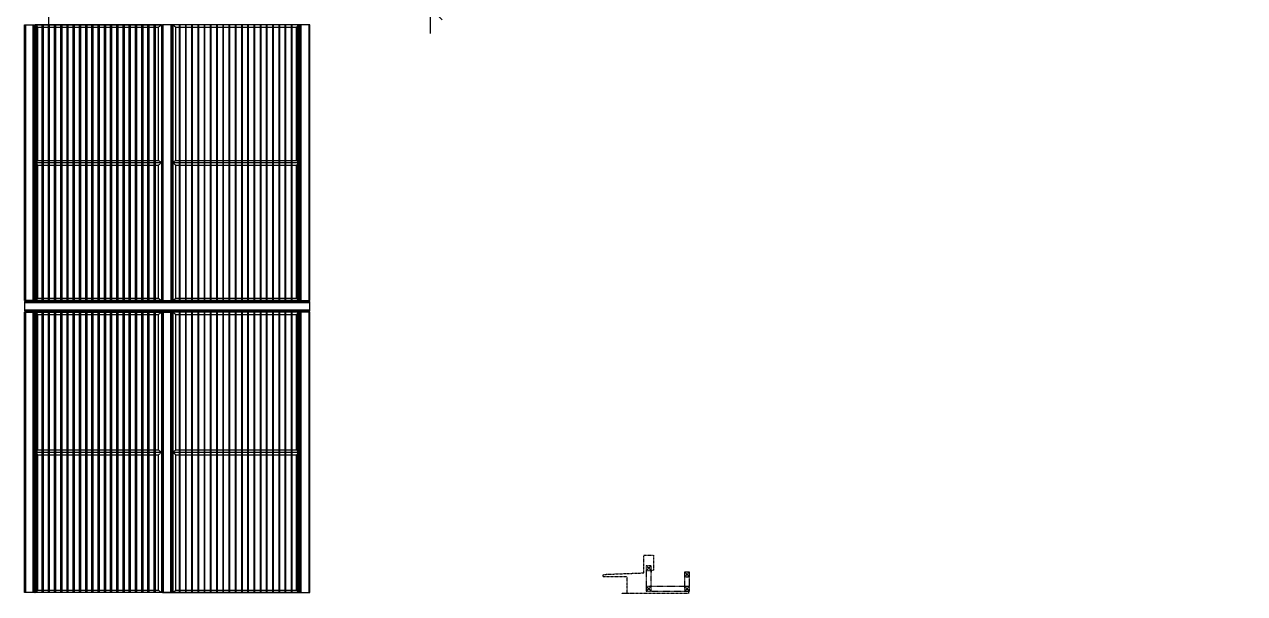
# Model space of a CAD drawing. Header units: millimetres. Extents: x -4391136 to -1798569, y -886572 to -291056.
# Drawn here: x -2214847 to -2202110, y -378142 to -372197 of the extents above; entities that cross this region are included whole.
import ezdxf

# ---------------------------------------------------------------- set-up
doc = ezdxf.new("R2010")
doc.units = ezdxf.units.MM
doc.set_wipeout_variables(frame=1)
for name, pattern in [('TA_HL_000.08000', [0.52, 0.284, -0.236]), ('TA_HL_000.20000', [1.3, 0.71, -0.59]), ('TA_HL_001.00000', [6.5, 3.55, -2.95])]:
    doc.linetypes.add(name, pattern=pattern)
doc.layers.add('000 - 0_SYM_DWG_BREAKER_DEF_SUB', color=7, linetype='Continuous', plot=False)
for name, color, linetype in [('000 - 0_SYM_DWG_BREAKER_MAIN_COLOR_1', 7, 'Continuous'), ('000 - 0_SYM_DWG_BREAKER_WIPEOUT_', 7, 'Continuous'), ('000 - CONCRETE_COL_WIPEOUT_', 7, 'Continuous'), ('000 - STRUCTURE_STEEL_FRAMING_CUT_COLOR_1', 7, 'Continuous'), ('010 - ASPG_EXTR_MAIN_COLOR_2', 7, 'Continuous'), ('010 - ASPG_EXTR_WIPEOUT_', 7, 'Continuous'), ('010 - ASPG_FRAMING_MAIN_COLOR_1', 7, 'Continuous'), ('010 - ASPG_FRAMING_MAIN_COLOR_2', 7, 'Continuous'), ('010 - ASPG_FRAMING_SUB_COLOR_2', 7, 'Continuous'), ('010 - ASPG_FRAMING_WIPEOUT_', 7, 'Continuous'), ('A-canopy', 7, 'Continuous')]:
    doc.layers.add(name, color=color, linetype=linetype)

# ---------------------------------------------------------------- blocks, each defined once
blk = doc.blocks.new('*U2438')
at = {"color": 7}
blk.add_wipeout([(13.35, -12.8), (0, -12.8), (0, -3.75), (-0.11, -3.43), (-0.29, -3.15), (-0.51, -2.9), (-0.78, -2.69), (-1.09, -2.54), (-1.41, -2.45), (-1.75, -2.42), (-2.08, -2.46), (-2.4, -2.56), (-2.7, -2.71), (0, 0), (2.69, 2.69), (2.39, 2.54), (2.07, 2.45), (1.73, 2.42), (1.4, 2.46), (1.08, 2.55), (0.78, 2.7), (0.52, 2.9), (0.29, 3.15), (0.12, 3.44), (0, 3.75), (0, 12.8), (13.35, 12.8), (13.36, 3.75), (13.47, 3.44), (13.65, 3.15), (13.87, 2.9), (14.13, 2.7), (14.43, 2.55), (14.75, 2.46), (15.08, 2.42), (15.42, 2.45), (15.74, 2.54), (16.04, 2.69), (13.35, 0), (10.65, -2.71), (10.95, -2.56), (11.27, -2.46), (11.6, -2.42), (11.94, -2.45), (12.27, -2.54), (12.57, -2.69), (12.84, -2.9), (13.06, -3.15), (13.24, -3.43), (13.36, -3.75)], dxfattribs=at).dxf.layer = '000 - 0_SYM_DWG_BREAKER_WIPEOUT_'
at = {"layer": '000 - 0_SYM_DWG_BREAKER_DEF_SUB', "color": 7}
blk.add_line((0, 0), (13.35, 0), dxfattribs=at)
at = {"layer": '000 - 0_SYM_DWG_BREAKER_MAIN_COLOR_1', "color": 7, "linetype": 'ByBlock', "lineweight": -2}
blk.add_line((-6.18, -6.2), (6.18, 6.2), dxfattribs=at)
blk.add_lwpolyline([(0, -12.8), (0, -3.75), (-0.11, -3.43), (-0.29, -3.15), (-0.51, -2.9), (-0.78, -2.69), (-1.09, -2.54), (-1.41, -2.45), (-1.75, -2.42), (-2.08, -2.46), (-2.4, -2.56), (-2.7, -2.71), (0, 0), (2.69, 2.69), (2.39, 2.54), (2.07, 2.45), (1.73, 2.42), (1.4, 2.46), (1.08, 2.55), (0.78, 2.7), (0.52, 2.9), (0.29, 3.15), (0.12, 3.44), (0, 3.75), (0, 12.8)], dxfattribs=at)
blk.add_point((0, 0), dxfattribs=at)
blk = doc.blocks.new('*U2028')
at = {"color": 7}
blk.add_wipeout([(50, 0), (1390, 0), (1390, 2930), (50, 2930)], dxfattribs=at).dxf.layer = '010 - ASPG_EXTR_WIPEOUT_'
at = {"layer": '010 - ASPG_EXTR_MAIN_COLOR_2', "color": 7}
for points in [[(125, 0), (135, 0), (135, 2930), (125, 2930)], [(190, 0), (200, 0), (200, 2930), (190, 2930)], [(255, 0), (265, 0), (265, 2930), (255, 2930)], [(320, 0), (330, 0), (330, 2930), (320, 2930)], [(385, 0), (395, 0), (395, 2930), (385, 2930)], [(450, 0), (460, 0), (460, 2930), (450, 2930)], [(515, 0), (525, 0), (525, 2930), (515, 2930)], [(580, 0), (590, 0), (590, 2930), (580, 2930)], [(645, 0), (655, 0), (655, 2930), (645, 2930)], [(710, 0), (720, 0), (720, 2930), (710, 2930)], [(775, 0), (785, 0), (785, 2930), (775, 2930)], [(840, 0), (850, 0), (850, 2930), (840, 2930)], [(905, 0), (915, 0), (915, 2930), (905, 2930)], [(970, 0), (980, 0), (980, 2930), (970, 2930)], [(1035, 0), (1045, 0), (1045, 2930), (1035, 2930)], [(1100, 0), (1110, 0), (1110, 2930), (1100, 2930)], [(1165, 0), (1175, 0), (1175, 2930), (1165, 2930)], [(1230, 0), (1240, 0), (1240, 2930), (1230, 2930)], [(1295, 0), (1305, 0), (1305, 2930), (1295, 2930)]]:
    blk.add_lwpolyline(points, close=True, dxfattribs=at)
at = {"layer": '010 - ASPG_FRAMING_SUB_COLOR_2', "color": 7}
blk.add_lwpolyline([(50, 0), (1390, 0), (1390, 2930), (50, 2930)], close=True, dxfattribs=at)
at = {"color": 7}
for points in [[(-50, 0), (50, 0), (50, 2930), (-50, 2930)], [(1390, 0), (1490, 0), (1490, 2930), (1390, 2930)]]:
    blk.add_wipeout(points, dxfattribs=at).dxf.layer = '010 - ASPG_EXTR_WIPEOUT_'
at = {"layer": '010 - ASPG_EXTR_MAIN_COLOR_2', "color": 7}
blk.add_lwpolyline([(1360, 0), (1370, 0), (1370, 2930), (1360, 2930)], close=True, dxfattribs=at)
at = {"layer": '010 - ASPG_FRAMING_MAIN_COLOR_1', "color": 7}
for points in [[(-50, 0), (-40, 0), (-40, 2930), (-50, 2930)], [(40, 0), (50, 0), (50, 2930), (40, 2930)], [(1390, 0), (1400, 0), (1400, 2930), (1390, 2930)], [(1480, 0), (1490, 0), (1490, 2930), (1480, 2930)]]:
    blk.add_lwpolyline(points, close=True, dxfattribs=at)
at = {"layer": '010 - ASPG_FRAMING_SUB_COLOR_2', "color": 7}
for points in [[(-50, 0), (50, 0), (50, 2930), (-50, 2930)], [(1390, 0), (1490, 0), (1490, 2930), (1390, 2930)]]:
    blk.add_lwpolyline(points, close=True, dxfattribs=at)
blk = doc.blocks.new('*U2029')
at = {"color": 7}
blk.add_wipeout([(50, 0), (1390, 0), (1390, 2930), (50, 2930)], dxfattribs=at).dxf.layer = '010 - ASPG_EXTR_WIPEOUT_'
at = {"layer": '010 - ASPG_EXTR_MAIN_COLOR_2', "color": 7}
for points in [[(125, 0), (135, 0), (135, 2930), (125, 2930)], [(190, 0), (200, 0), (200, 2930), (190, 2930)], [(255, 0), (265, 0), (265, 2930), (255, 2930)], [(320, 0), (330, 0), (330, 2930), (320, 2930)], [(385, 0), (395, 0), (395, 2930), (385, 2930)], [(450, 0), (460, 0), (460, 2930), (450, 2930)], [(515, 0), (525, 0), (525, 2930), (515, 2930)], [(580, 0), (590, 0), (590, 2930), (580, 2930)], [(645, 0), (655, 0), (655, 2930), (645, 2930)], [(710, 0), (720, 0), (720, 2930), (710, 2930)], [(775, 0), (785, 0), (785, 2930), (775, 2930)], [(840, 0), (850, 0), (850, 2930), (840, 2930)], [(905, 0), (915, 0), (915, 2930), (905, 2930)], [(970, 0), (980, 0), (980, 2930), (970, 2930)], [(1035, 0), (1045, 0), (1045, 2930), (1035, 2930)], [(1100, 0), (1110, 0), (1110, 2930), (1100, 2930)], [(1165, 0), (1175, 0), (1175, 2930), (1165, 2930)], [(1230, 0), (1240, 0), (1240, 2930), (1230, 2930)], [(1295, 0), (1305, 0), (1305, 2930), (1295, 2930)]]:
    blk.add_lwpolyline(points, close=True, dxfattribs=at)
at = {"layer": '010 - ASPG_FRAMING_SUB_COLOR_2', "color": 7}
blk.add_lwpolyline([(50, 0), (1390, 0), (1390, 2930), (50, 2930)], close=True, dxfattribs=at)
at = {"color": 7}
for points in [[(-50, 0), (50, 0), (50, 2930), (-50, 2930)], [(1390, 0), (1490, 0), (1490, 2930), (1390, 2930)]]:
    blk.add_wipeout(points, dxfattribs=at).dxf.layer = '010 - ASPG_EXTR_WIPEOUT_'
at = {"layer": '010 - ASPG_EXTR_MAIN_COLOR_2', "color": 7}
blk.add_lwpolyline([(1360, 0), (1370, 0), (1370, 2930), (1360, 2930)], close=True, dxfattribs=at)
at = {"layer": '010 - ASPG_FRAMING_MAIN_COLOR_1', "color": 7}
for points in [[(-50, 0), (-40, 0), (-40, 2930), (-50, 2930)], [(40, 0), (50, 0), (50, 2930), (40, 2930)], [(1390, 0), (1400, 0), (1400, 2930), (1390, 2930)], [(1480, 0), (1490, 0), (1490, 2930), (1480, 2930)]]:
    blk.add_lwpolyline(points, close=True, dxfattribs=at)
at = {"layer": '010 - ASPG_FRAMING_SUB_COLOR_2', "color": 7}
for points in [[(-50, 0), (50, 0), (50, 2930), (-50, 2930)], [(1390, 0), (1490, 0), (1490, 2930), (1390, 2930)]]:
    blk.add_lwpolyline(points, close=True, dxfattribs=at)
blk = doc.blocks.new('*U2030')
at = {"color": 7}
blk.add_wipeout([(0, -40), (2980, -40), (2980, 40), (0, 40)], dxfattribs=at).dxf.layer = '010 - ASPG_FRAMING_WIPEOUT_'
at = {"layer": '010 - ASPG_FRAMING_MAIN_COLOR_2', "color": 7}
blk.add_lwpolyline([(0, -40), (2980, -40), (2980, 40), (0, 40)], close=True, dxfattribs=at)
at = {"color": 7}
for points in [[(0, 40), (2980, 40), (2980, 50), (0, 50)], [(0, -50), (2980, -50), (2980, -40), (0, -40)]]:
    blk.add_wipeout(points, dxfattribs=at).dxf.layer = '010 - ASPG_FRAMING_WIPEOUT_'
at = {"layer": '010 - ASPG_FRAMING_MAIN_COLOR_1', "color": 7}
for points in [[(0, 40), (2980, 40), (2980, 50), (0, 50)], [(0, -50), (2980, -50), (2980, -40), (0, -40)]]:
    blk.add_lwpolyline(points, close=True, dxfattribs=at)
blk = doc.blocks.new('*U2032')
at = {"color": 7}
blk.add_wipeout([(50, 0), (1390, 0), (1390, 2880), (50, 2880)], dxfattribs=at).dxf.layer = '010 - ASPG_EXTR_WIPEOUT_'
at = {"layer": '010 - ASPG_EXTR_MAIN_COLOR_2', "color": 7}
for points in [[(125, 0), (135, 0), (135, 2880), (125, 2880)], [(190, 0), (200, 0), (200, 2880), (190, 2880)], [(255, 0), (265, 0), (265, 2880), (255, 2880)], [(320, 0), (330, 0), (330, 2880), (320, 2880)], [(385, 0), (395, 0), (395, 2880), (385, 2880)], [(450, 0), (460, 0), (460, 2880), (450, 2880)], [(515, 0), (525, 0), (525, 2880), (515, 2880)], [(580, 0), (590, 0), (590, 2880), (580, 2880)], [(645, 0), (655, 0), (655, 2880), (645, 2880)], [(710, 0), (720, 0), (720, 2880), (710, 2880)], [(775, 0), (785, 0), (785, 2880), (775, 2880)], [(840, 0), (850, 0), (850, 2880), (840, 2880)], [(905, 0), (915, 0), (915, 2880), (905, 2880)], [(970, 0), (980, 0), (980, 2880), (970, 2880)], [(1035, 0), (1045, 0), (1045, 2880), (1035, 2880)], [(1100, 0), (1110, 0), (1110, 2880), (1100, 2880)], [(1165, 0), (1175, 0), (1175, 2880), (1165, 2880)], [(1230, 0), (1240, 0), (1240, 2880), (1230, 2880)], [(1295, 0), (1305, 0), (1305, 2880), (1295, 2880)]]:
    blk.add_lwpolyline(points, close=True, dxfattribs=at)
at = {"layer": '010 - ASPG_FRAMING_SUB_COLOR_2', "color": 7}
blk.add_lwpolyline([(50, 0), (1390, 0), (1390, 2880), (50, 2880)], close=True, dxfattribs=at)
at = {"color": 7}
for points in [[(-50, 0), (50, 0), (50, 2880), (-50, 2880)], [(1390, 0), (1490, 0), (1490, 2880), (1390, 2880)]]:
    blk.add_wipeout(points, dxfattribs=at).dxf.layer = '010 - ASPG_EXTR_WIPEOUT_'
at = {"layer": '010 - ASPG_EXTR_MAIN_COLOR_2', "color": 7}
blk.add_lwpolyline([(1360, 0), (1370, 0), (1370, 2880), (1360, 2880)], close=True, dxfattribs=at)
at = {"layer": '010 - ASPG_FRAMING_MAIN_COLOR_1', "color": 7}
for points in [[(-50, 0), (-40, 0), (-40, 2880), (-50, 2880)], [(40, 0), (50, 0), (50, 2880), (40, 2880)], [(1390, 0), (1400, 0), (1400, 2880), (1390, 2880)], [(1480, 0), (1490, 0), (1490, 2880), (1480, 2880)]]:
    blk.add_lwpolyline(points, close=True, dxfattribs=at)
at = {"layer": '010 - ASPG_FRAMING_SUB_COLOR_2', "color": 7}
for points in [[(-50, 0), (50, 0), (50, 2880), (-50, 2880)], [(1390, 0), (1490, 0), (1490, 2880), (1390, 2880)]]:
    blk.add_lwpolyline(points, close=True, dxfattribs=at)
blk = doc.blocks.new('*U2031')
at = {"color": 7}
blk.add_wipeout([(50, 0), (1390, 0), (1390, 2880), (50, 2880)], dxfattribs=at).dxf.layer = '010 - ASPG_EXTR_WIPEOUT_'
at = {"layer": '010 - ASPG_EXTR_MAIN_COLOR_2', "color": 7}
for points in [[(125, 0), (135, 0), (135, 2880), (125, 2880)], [(190, 0), (200, 0), (200, 2880), (190, 2880)], [(255, 0), (265, 0), (265, 2880), (255, 2880)], [(320, 0), (330, 0), (330, 2880), (320, 2880)], [(385, 0), (395, 0), (395, 2880), (385, 2880)], [(450, 0), (460, 0), (460, 2880), (450, 2880)], [(515, 0), (525, 0), (525, 2880), (515, 2880)], [(580, 0), (590, 0), (590, 2880), (580, 2880)], [(645, 0), (655, 0), (655, 2880), (645, 2880)], [(710, 0), (720, 0), (720, 2880), (710, 2880)], [(775, 0), (785, 0), (785, 2880), (775, 2880)], [(840, 0), (850, 0), (850, 2880), (840, 2880)], [(905, 0), (915, 0), (915, 2880), (905, 2880)], [(970, 0), (980, 0), (980, 2880), (970, 2880)], [(1035, 0), (1045, 0), (1045, 2880), (1035, 2880)], [(1100, 0), (1110, 0), (1110, 2880), (1100, 2880)], [(1165, 0), (1175, 0), (1175, 2880), (1165, 2880)], [(1230, 0), (1240, 0), (1240, 2880), (1230, 2880)], [(1295, 0), (1305, 0), (1305, 2880), (1295, 2880)]]:
    blk.add_lwpolyline(points, close=True, dxfattribs=at)
at = {"layer": '010 - ASPG_FRAMING_SUB_COLOR_2', "color": 7}
blk.add_lwpolyline([(50, 0), (1390, 0), (1390, 2880), (50, 2880)], close=True, dxfattribs=at)
at = {"color": 7}
for points in [[(-50, 0), (50, 0), (50, 2880), (-50, 2880)], [(1390, 0), (1490, 0), (1490, 2880), (1390, 2880)]]:
    blk.add_wipeout(points, dxfattribs=at).dxf.layer = '010 - ASPG_EXTR_WIPEOUT_'
at = {"layer": '010 - ASPG_EXTR_MAIN_COLOR_2', "color": 7}
blk.add_lwpolyline([(1360, 0), (1370, 0), (1370, 2880), (1360, 2880)], close=True, dxfattribs=at)
at = {"layer": '010 - ASPG_FRAMING_MAIN_COLOR_1', "color": 7}
for points in [[(-50, 0), (-40, 0), (-40, 2880), (-50, 2880)], [(40, 0), (50, 0), (50, 2880), (40, 2880)], [(1390, 0), (1400, 0), (1400, 2880), (1390, 2880)], [(1480, 0), (1490, 0), (1490, 2880), (1480, 2880)]]:
    blk.add_lwpolyline(points, close=True, dxfattribs=at)
at = {"layer": '010 - ASPG_FRAMING_SUB_COLOR_2', "color": 7}
for points in [[(-50, 0), (50, 0), (50, 2880), (-50, 2880)], [(1390, 0), (1490, 0), (1490, 2880), (1390, 2880)]]:
    blk.add_lwpolyline(points, close=True, dxfattribs=at)
blk = doc.blocks.new('*U2390')
at = {"layer": '010 - ASPG_FRAMING_MAIN_COLOR_1', "color": 7, "linetype": 'ByBlock'}
for points in [[(0, 0), (0, 1320), (25, 1290), (25, 30), (0, 0)], [(1440, 1320), (0, 1320), (25, 1290), (1415, 1290)], [(1440, 0), (1440, 1320), (1415, 1290), (1415, 30), (1440, 0)], [(25, 30), (1415, 30), (1440, 0), (0, 0), (25, 30)]]:
    blk.add_lwpolyline(points, close=True, dxfattribs=at)
blk = doc.blocks.new('*U2391')
at = {"layer": '010 - ASPG_FRAMING_MAIN_COLOR_1', "color": 7, "linetype": 'ByBlock'}
for points in [[(0, 0), (0, 1320), (25, 1290), (25, 30), (0, 0)], [(1465, 1320), (0, 1320), (25, 1290), (1440, 1290)], [(1465, 0), (1465, 1320), (1440, 1290), (1440, 30), (1465, 0)], [(25, 30), (1440, 30), (1465, 0), (0, 0), (25, 30)]]:
    blk.add_lwpolyline(points, close=True, dxfattribs=at)
blk = doc.blocks.new('*U3391')
at = {"color": 7}
blk.add_wipeout([(17702, 17702), (17551, 20013), (17099, 22284), (16355, 24477), (15331, 26553), (14044, 28479), (12517, 30220), (10776, 31746), (8851, 33033), (6774, 34057), (4582, 34801), (2311, 35253), (0, 35404), (-2311, 35253), (-4582, 34801), (-6774, 34057), (-8851, 33033), (-10776, 31746), (-12517, 30220), (-14044, 28479), (-15331, 26553), (-16355, 24477), (-17099, 22284), (-17551, 20013), (-17702, 17702), (-17551, 15392), (-17099, 13121), (-16355, 10928), (-15331, 8851), (-14044, 6926), (-12517, 5185), (-10776, 3658), (-8851, 2372), (-6774, 1348), (-4582, 603), (-2311, 151), (0, 0), (2311, 151), (4582, 603), (6774, 1348), (8851, 2372), (10776, 3658), (12517, 5185), (14044, 6926), (15331, 8851), (16355, 10928), (17099, 13121), (17551, 15392)], dxfattribs=at).dxf.layer = '000 - CONCRETE_COL_WIPEOUT_'

msp = doc.modelspace()

# ---------------------------------------------------------------- linework, layer by layer
at = {"layer": '000 - STRUCTURE_STEEL_FRAMING_CUT_COLOR_1', "color": 7, "linetype": 'TA_HL_000.20000'}
for p, q in [((-2208356.2, -377902), (-2208306.2, -377852)), ((-2208306.2, -377902), (-2208356.2, -377852)), ((-2207956.2, -377967), (-2207906.2, -377917)), ((-2207906.2, -377967), (-2207956.2, -377917)), ((-2208356.2, -378117), (-2208306.2, -378067)), ((-2208306.2, -378117), (-2208356.2, -378067)), ((-2207956.2, -378117), (-2207906.2, -378067)), ((-2207906.2, -378117), (-2207956.2, -378067))]:
    msp.add_line(p, q, dxfattribs=at)
for points in [[(-2207956.2, -377917), (-2207956.2, -378067), (-2208306.2, -378067), (-2208306.2, -377852), (-2208356.2, -377852), (-2208356.2, -378117), (-2207906.2, -378117), (-2207906.2, -377917)], [(-2208356.2, -377902), (-2208306.2, -377902), (-2208306.2, -377852), (-2208356.2, -377852)], [(-2207956.2, -377967), (-2207906.2, -377967), (-2207906.2, -377917), (-2207956.2, -377917)], [(-2208356.2, -378117), (-2208306.2, -378117), (-2208306.2, -378067), (-2208356.2, -378067)], [(-2207956.2, -378117), (-2207906.2, -378117), (-2207906.2, -378067), (-2207956.2, -378067)]]:
    msp.add_lwpolyline(points, close=True, dxfattribs=at)
at = {"layer": 'A-canopy', "color": 7, "linetype": 'TA_HL_000.08000'}
msp.add_lwpolyline([(-2207916.2, -378117), (-2207916.2, -378142.3), (-2208606.4, -378142.3), (-2208606.4, -378136.3), (-2208556.4, -378136.3), (-2208556.4, -377967.3), (-2208806.5, -377967.3), (-2208806.5, -377942.3), (-2208381.2, -377925.9), (-2208381.2, -377742.3), (-2208281.2, -377742.3), (-2208281.2, -377902), (-2208306.2, -377902), (-2208306.2, -377927)], dxfattribs=at)

# ---------------------------------------------------------------- block references
at = {"color": 7, "rotation": 90.00000000000001}
msp.add_blockref('*U3391', (-2173424.2, -356918.8), dxfattribs=at)
at = {"color": 7, "xscale": 20, "yscale": 20, "zscale": 20, "rotation": 270}
msp.add_blockref('*U2438', (-2210609.9, -372027.1), dxfattribs=at)
at = {"color": 7}
msp.add_blockref('*U2028', (-2213357.3, -378132.3), dxfattribs=at)

# ---------------------------------------------------------------- next in the draw order: block references
at = {"color": 7, "xscale": -1}
msp.add_blockref('*U2029', (-2213357.3, -378132.3), dxfattribs=at)

# ---------------------------------------------------------------- next in the draw order: block references
at = {"color": 7, "rotation": 180}
msp.add_blockref('*U2030', (-2211867.3, -375142.3), dxfattribs=at)
at = {"color": 7, "linetype": 'TA_HL_001.00000', "rotation": 90}
for p in [(-2213417.3, -378132.3), (-2211977.3, -378132.3)]:
    msp.add_blockref('*U2391', p, dxfattribs=at)

# ---------------------------------------------------------------- next in the draw order: block references
at = {"color": 7, "xscale": -1}
msp.add_blockref('*U2032', (-2213357.3, -375082.3), dxfattribs=at)
at = {"color": 7, "linetype": 'TA_HL_001.00000', "rotation": 90}
for p in [(-2213417.3, -376667.3), (-2211977.3, -376667.3)]:
    msp.add_blockref('*U2391', p, dxfattribs=at)

# ---------------------------------------------------------------- next in the draw order: linework, layer by layer
at = {"color": 7}
msp.add_line((-2214592.3, -372217.3), (-2214592.3, -372067.3), dxfattribs=at)

# ---------------------------------------------------------------- next in the draw order: block references
msp.add_blockref('*U2031', (-2213357.3, -375082.3), dxfattribs=at)

# ---------------------------------------------------------------- next in the draw order: block references
at = {"color": 7, "linetype": 'TA_HL_001.00000', "rotation": 90}
for p in [(-2213417.3, -373642.3), (-2211977.3, -373642.3), (-2213417.3, -375082.3), (-2211977.3, -375082.3)]:
    msp.add_blockref('*U2390', p, dxfattribs=at)

doc.saveas('drawing.dxf')
